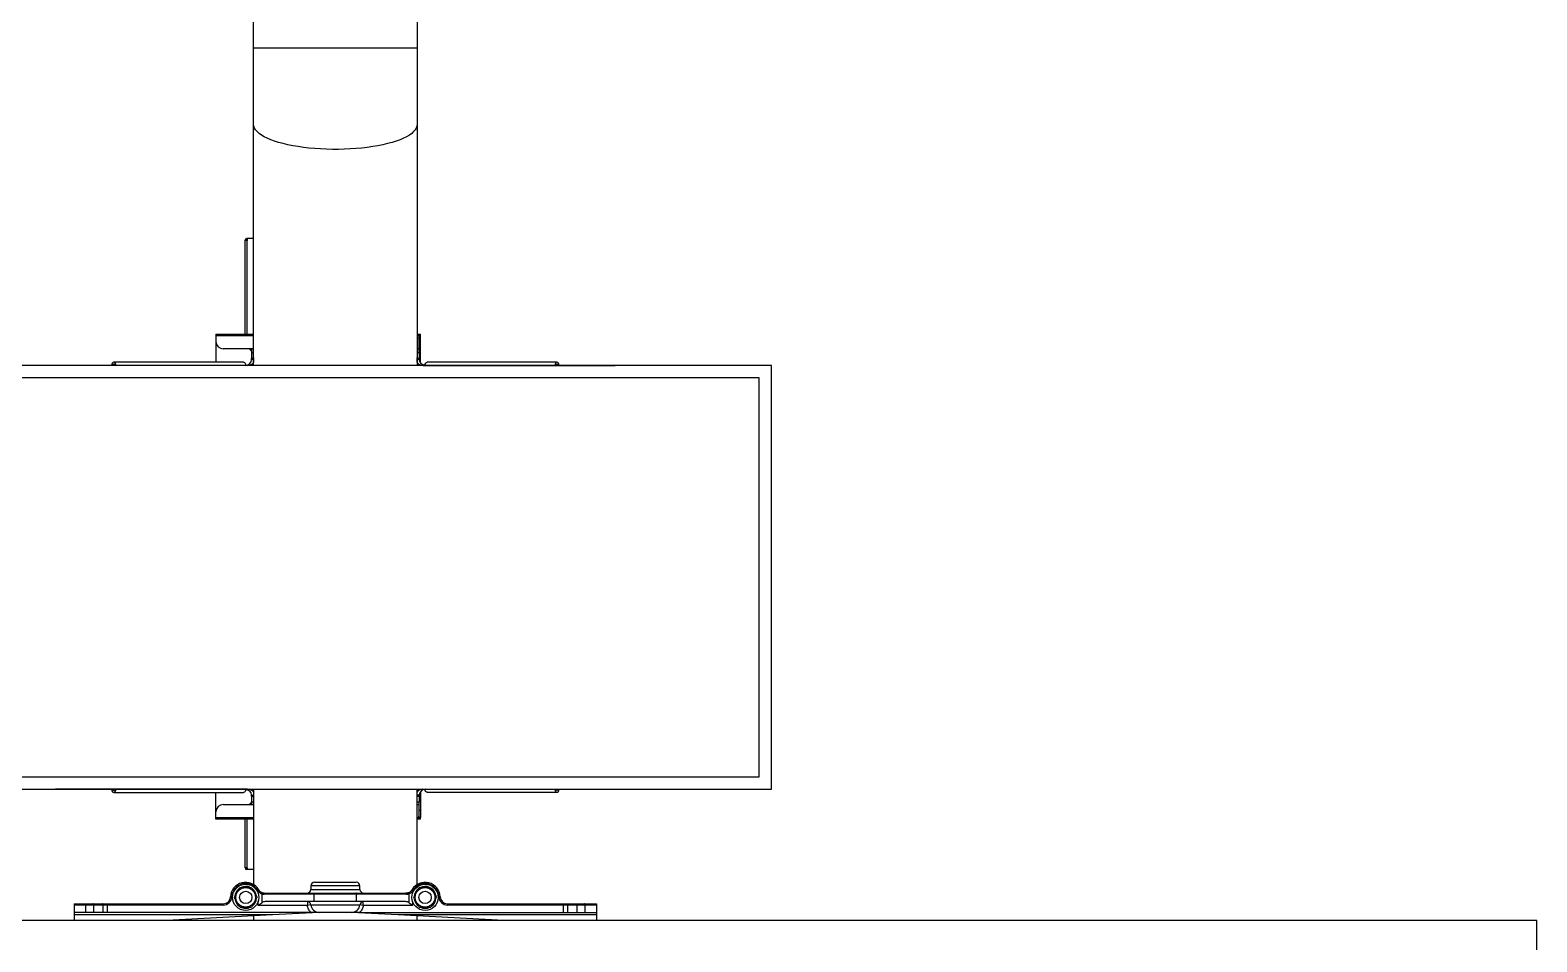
# Model space of a CAD drawing. Header units: feet. Extents: x -21 to 5170, y -254 to 1413.
# Drawn here: x 724.8 to 781, y 34.9 to 68.9 of the extents above; entities that cross this region are included whole.
import ezdxf

# ---------------------------------------------------------------- set-up
doc = ezdxf.new("R2010")
doc.units = ezdxf.units.FT
doc.header["$MEASUREMENT"] = 0
doc.layers.add('E-ARRY-TABL', color=9, linetype='Continuous')

msp = doc.modelspace()

# ---------------------------------------------------------------- linework, layer by layer
at = {"layer": 'E-ARRY-TABL'}
for p, q in [((733.16231, 56.42221), (733.16231, 70.83673)), ((739.25065, 70.83673), (739.25065, 56.42221)), ((739.25065, 68.25033), (733.16231, 68.25033)), ((732.84324, 57.59173), (732.84324, 61.09045)), ((732.89905, 61.09045), (732.84324, 61.09045)), ((732.91648, 61.0845), (732.84324, 61.0845)), ((732.89905, 61.09045), (732.89905, 61.0845)), ((732.90487, 61.09627), (732.90487, 61.15208)), ((733.16231, 61.15208), (732.90487, 61.15208)), ((732.91648, 61.09627), (732.90487, 61.09627)), ((732.90487, 61.0845), (732.90487, 57.59173)), ((732.91648, 61.15208), (732.91648, 61.0845)), ((731.75354, 57.59173), (733.16231, 57.59173)), ((731.75354, 57.59173), (731.75354, 56.54272)), ((733.16231, 57.5301), (731.75354, 57.5301)), ((739.25065, 57.59173), (739.37951, 57.59173)), ((739.31313, 57.5301), (739.25065, 57.5301)), ((739.31313, 57.59173), (739.31313, 57.0424)), ((739.37951, 57.53592), (739.31313, 57.53592)), ((739.31313, 57.52443), (739.37951, 57.52443)), ((739.31313, 57.41101), (739.3237, 57.41101)), ((739.31789, 57.52443), (739.31789, 57.44123)), ((739.3237, 56.9087), (739.3237, 57.52443)), ((739.37951, 57.53592), (739.37951, 57.59173)), ((739.37951, 56.51946), (739.37951, 57.52443)), ((733.16231, 57.0424), (732.0282, 57.0424)), ((733.03122, 57.03917), (733.00964, 57.03917)), ((733.08906, 56.71973), (733.08906, 57.0424)), ((733.08906, 56.9087), (733.16231, 56.9087)), ((733.16231, 56.71973), (733.16223, 56.67981)), ((739.31313, 57.0424), (739.25065, 57.0424)), ((739.25065, 56.9087), (739.32389, 56.9087)), ((739.25073, 56.67981), (739.25065, 56.71973)), ((739.37951, 57.24977), (739.3237, 57.24977)), ((739.32389, 56.9087), (739.32389, 56.71973)), ((752.45731, 56.42221), (719.95564, 56.42221)), ((725.78077, 56.4237), (725.75465, 56.42221)), ((732.92929, 56.4237), (725.78077, 56.4237)), ((732.78591, 56.54272), (727.94969, 56.54272)), ((727.97538, 56.4237), (727.97538, 56.42221)), ((728.0262, 56.4237), (728.0262, 56.42221)), ((733.08789, 56.65259), (733.08789, 56.67981)), ((733.16223, 56.67981), (733.08789, 56.67981)), ((733.08789, 56.65259), (733.16223, 56.65259)), ((733.13407, 56.42221), (733.13407, 56.50139)), ((733.16223, 56.65259), (733.16223, 56.67981)), ((739.25073, 56.67981), (739.25073, 56.65692)), ((739.32507, 56.67981), (739.25073, 56.67981)), ((739.25073, 56.65692), (739.32507, 56.65692)), ((739.27889, 56.50572), (739.27889, 56.42221)), ((739.32507, 56.67981), (739.32507, 56.65692)), ((739.48367, 56.42804), (746.63219, 56.42804)), ((744.46326, 56.54706), (739.62704, 56.54706)), ((744.38676, 56.42221), (744.38676, 56.42804)), ((744.43757, 56.42221), (744.43757, 56.42804)), ((752.45731, 40.62914), (752.45731, 56.42221)), ((751.99954, 55.96444), (720.41341, 55.96444)), ((751.99954, 41.08691), (751.99954, 55.96444)), ((720.41341, 41.08691), (751.99954, 41.08691)), ((719.95564, 40.62914), (752.45731, 40.62914)), ((725.75465, 40.62914), (725.78077, 40.62765)), ((732.92929, 40.62765), (725.78077, 40.62765)), ((727.94969, 40.50863), (732.78591, 40.50863)), ((727.97538, 40.62914), (727.97538, 40.62765)), ((728.0262, 40.62914), (728.0262, 40.62765)), ((731.75354, 39.50981), (731.75354, 40.50863)), ((733.13407, 40.54996), (733.13407, 40.62914)), ((733.16231, 40.62914), (733.16231, 37.07321)), ((739.25065, 37.07321), (739.25065, 40.62914)), ((739.27889, 40.62914), (739.27889, 40.5543)), ((739.37951, 40.54055), (739.37951, 39.5771)), ((739.62704, 40.51296), (744.46326, 40.51296)), ((732.0282, 40.05913), (733.16231, 40.05913)), ((733.04897, 40.06236), (733.0101, 40.06236)), ((733.03962, 40.09583), (733.02776, 40.09583)), ((733.16223, 40.39876), (733.08789, 40.39876)), ((733.08789, 40.37587), (733.08789, 40.39876)), ((733.08789, 40.37587), (733.16223, 40.37587)), ((733.08906, 40.05913), (733.08906, 40.33596)), ((733.16231, 40.14699), (733.08906, 40.14699)), ((733.16223, 40.37587), (733.16223, 40.39876)), ((733.16223, 40.37587), (733.16231, 40.33596)), ((739.25065, 40.33596), (739.25073, 40.37587)), ((739.32389, 40.14699), (739.25065, 40.14699)), ((739.25065, 40.05913), (739.31313, 40.05913)), ((739.32507, 40.4031), (739.25073, 40.4031)), ((739.25073, 40.4031), (739.25073, 40.37587)), ((739.25073, 40.37587), (739.32507, 40.37587)), ((739.31313, 40.05913), (739.31313, 39.50981)), ((739.3237, 39.5771), (739.3237, 40.14699)), ((739.32389, 40.33596), (739.32389, 40.14699)), ((739.32507, 40.4031), (739.32507, 40.37587)), ((731.75354, 39.57143), (733.16231, 39.57143)), ((733.16231, 39.50981), (731.75354, 39.50981)), ((732.84324, 37.69288), (732.84324, 39.50981)), ((732.90487, 39.50981), (732.90487, 37.69883)), ((739.25065, 39.57143), (739.31313, 39.57143)), ((739.37951, 39.50981), (739.25065, 39.50981)), ((739.31313, 39.64468), (739.3237, 39.64468)), ((739.37951, 39.5771), (739.31313, 39.5771)), ((739.31313, 39.56562), (739.37951, 39.56562)), ((739.31789, 39.61445), (739.31789, 39.5771)), ((739.3237, 39.85176), (739.37951, 39.85176)), ((739.37951, 39.50981), (739.37951, 39.56562)), ((732.84324, 37.69883), (732.91648, 37.69883)), ((732.89905, 37.69288), (732.84324, 37.69288)), ((732.89905, 37.69883), (732.89905, 37.69288)), ((732.90487, 37.68707), (732.90487, 37.63126)), ((732.91648, 37.68707), (732.90487, 37.68707)), ((733.16231, 37.63126), (732.90487, 37.63126)), ((732.91648, 37.69883), (732.91648, 37.63126)), ((735.42827, 37.15867), (736.98469, 37.15867)), ((732.3502, 36.61906), (732.30446, 36.62094)), ((732.53118, 36.77261), (732.53174, 36.79954)), ((732.53174, 36.79954), (732.5686, 36.81981)), ((732.82965, 36.96335), (732.87288, 36.98712)), ((732.87288, 36.98712), (732.90886, 36.96533)), ((733.18285, 36.79942), (733.20589, 36.78547)), ((733.20589, 36.78547), (733.20501, 36.74342)), ((733.30447, 36.86597), (733.34356, 36.8898)), ((733.32954, 36.8305), (733.36505, 36.8594)), ((733.32954, 36.75246), (733.32954, 36.8305)), ((733.46148, 36.7253), (733.46148, 36.39905)), ((738.86127, 36.71234), (733.55169, 36.71234)), ((733.57807, 36.75812), (738.83488, 36.75812)), ((735.29094, 37.02133), (735.29094, 36.89545)), ((737.12202, 37.02133), (735.29094, 37.02133)), ((735.29094, 36.89545), (737.12202, 36.89545)), ((735.41488, 36.43768), (735.41488, 36.71234)), ((736.99807, 36.43768), (736.99807, 36.71234)), ((737.12202, 36.89545), (737.12202, 37.02133)), ((738.95148, 36.39905), (738.95148, 36.7253)), ((739.08341, 36.8305), (739.04791, 36.8594)), ((739.10848, 36.86597), (739.0694, 36.8898)), ((739.08341, 36.8305), (739.08341, 36.75246)), ((740.06275, 36.61906), (740.10849, 36.62094)), ((726.47886, 36.35757), (732.03003, 36.35757)), ((726.47886, 36.35757), (726.47886, 35.73958)), ((732.03003, 36.31179), (726.47886, 36.31179)), ((735.29484, 36.03713), (726.47886, 36.03713)), ((733.86083, 35.94557), (726.47886, 35.94557)), ((726.90809, 36.03713), (726.90809, 36.31179)), ((727.19406, 36.31179), (727.19406, 36.03713)), ((727.56059, 36.03713), (727.56059, 36.31179)), ((727.70358, 36.35757), (727.70358, 36.03713)), ((733.86083, 35.94557), (729.93018, 35.73958)), ((732.03003, 36.31179), (732.03003, 36.35757)), ((732.52362, 36.41032), (732.5245, 36.45238)), ((732.54666, 36.39637), (732.52362, 36.41032)), ((732.85663, 36.20868), (732.82065, 36.23046)), ((732.89986, 36.23244), (732.85663, 36.20868)), ((733.19777, 36.39625), (733.16231, 36.37675)), ((733.19833, 36.42318), (733.19777, 36.39625)), ((733.32954, 36.30035), (733.32954, 36.44334)), ((735.16587, 36.30035), (733.32954, 36.30035)), ((738.81612, 36.43768), (733.59684, 36.43768)), ((735.6018, 36.03681), (733.86083, 35.94557)), ((735.16587, 36.43713), (735.16587, 36.30035)), ((735.29003, 36.31617), (735.16587, 36.30035)), ((735.28986, 36.31751), (737.12309, 36.31751)), ((736.80517, 36.03713), (735.60779, 36.03713)), ((738.55212, 35.94557), (736.81115, 36.03681)), ((737.11811, 36.03713), (745.93409, 36.03713)), ((737.24709, 36.30035), (737.12292, 36.31617)), ((737.24709, 36.30035), (737.24709, 36.43713)), ((739.08341, 36.30035), (737.24709, 36.30035)), ((745.93409, 35.94557), (738.55212, 35.94557)), ((742.48277, 35.73958), (738.55212, 35.94557)), ((739.08341, 36.44334), (739.08341, 36.30035)), ((740.38292, 36.31179), (740.38292, 36.35757)), ((740.38292, 36.35757), (745.93409, 36.35757)), ((745.93409, 36.31179), (740.38292, 36.31179)), ((744.70938, 36.03713), (744.70938, 36.35757)), ((744.85236, 36.31179), (744.85236, 36.03713)), ((745.2189, 36.03713), (745.2189, 36.31179)), ((745.50486, 36.31179), (745.50486, 36.03713)), ((745.93409, 36.35757), (745.93409, 35.73958)), ((780.97639, 35.73958), (691.43656, 35.73958)), ((733.16231, 35.90897), (733.16231, 35.73958)), ((739.25065, 35.73958), (739.25065, 35.90897)), ((780.97639, -9.67121), (780.97639, 35.73958))]:
    msp.add_line(p, q, dxfattribs=at)
for points in [[(739.25065, 65.40763), (739.24253, 65.33973), (739.21821, 65.27218), (739.17782, 65.20536), (739.12158, 65.13961), (739.04978, 65.0753), (738.96282, 65.01276), (738.86114, 64.95232), (738.74531, 64.89432), (738.61593, 64.83905), (738.47369, 64.78682), (738.31936, 64.7379), (738.15375, 64.69255), (737.97775, 64.65102), (737.79231, 64.61353), (737.5984, 64.58027), (737.39707, 64.55143), (737.18938, 64.52715), (736.97645, 64.50757), (736.75941, 64.4928), (736.53942, 64.4829), (736.31766, 64.47794), (736.0953, 64.47794), (735.87353, 64.4829), (735.65354, 64.4928), (735.4365, 64.50757), (735.22357, 64.52715), (735.01589, 64.55143), (734.81455, 64.58027), (734.62065, 64.61353), (734.4352, 64.65102), (734.2592, 64.69255), (734.0936, 64.7379), (733.93926, 64.78682), (733.79703, 64.83905), (733.66765, 64.89432), (733.55181, 64.95232), (733.45014, 65.01276), (733.36317, 65.0753), (733.29138, 65.13961), (733.23514, 65.20536), (733.19475, 65.27218), (733.17043, 65.33973), (733.16231, 65.40763)], [(733.02738, 57.0057), (733.06121, 56.98455), (733.08906, 56.96961)], [(733.08906, 56.99547), (733.07061, 57.00558), (733.03829, 57.02578)], [(728.0262, 56.4237), (728.02038, 56.46925), (728.00379, 56.50786), (727.97897, 56.53366), (727.94969, 56.54272), (727.92042, 56.53366), (727.8956, 56.50786), (727.87901, 56.46925), (727.87319, 56.4237), (727.8732, 56.42221)], [(727.97912, 56.4237), (727.97636, 56.44305), (727.96861, 56.45877), (727.95731, 56.46792), (727.94458, 56.46879), (727.93282, 56.4612), (727.92421, 56.44659), (727.92038, 56.42769), (727.92027, 56.4237)], [(732.78591, 56.54272), (732.81519, 56.53366), (732.84001, 56.50786), (732.8566, 56.46925), (732.86242, 56.4237)], [(739.55054, 56.42804), (739.55636, 56.47359), (739.57294, 56.5122), (739.59776, 56.538), (739.62704, 56.54706)], [(744.53976, 56.42804), (744.53394, 56.47359), (744.51736, 56.5122), (744.49254, 56.538), (744.46326, 56.54706), (744.43398, 56.538), (744.40916, 56.5122), (744.39258, 56.47359), (744.38676, 56.42804)], [(744.49268, 56.42804), (744.49257, 56.43203), (744.48874, 56.45093), (744.48014, 56.46554), (744.46837, 56.47312), (744.45564, 56.47226), (744.44435, 56.46311), (744.43659, 56.44738), (744.43384, 56.42804)], [(746.68351, 56.42221), (746.67684, 56.42364), (746.63219, 56.42804)], [(727.8732, 40.62914), (727.87319, 40.62765), (727.87901, 40.5821), (727.8956, 40.54349), (727.92042, 40.51769), (727.94969, 40.50863), (727.97897, 40.51769), (728.00379, 40.54349), (728.02038, 40.5821), (728.0262, 40.62765)], [(727.92027, 40.62765), (727.92038, 40.62366), (727.92421, 40.60476), (727.93282, 40.59015), (727.94458, 40.58257), (727.95731, 40.58343), (727.96861, 40.59258), (727.97636, 40.6083), (727.97912, 40.62765)], [(732.86242, 40.62765), (732.8566, 40.5821), (732.84001, 40.54349), (732.81519, 40.51769), (732.78591, 40.50863)], [(739.62704, 40.51296), (739.59776, 40.52202), (739.57294, 40.54782), (739.55636, 40.58643), (739.55056, 40.62914)], [(744.38678, 40.62914), (744.39258, 40.58643), (744.40916, 40.54782), (744.43398, 40.52202), (744.46326, 40.51296), (744.49254, 40.52202), (744.51736, 40.54782), (744.53394, 40.58643), (744.53974, 40.62914)], [(744.43389, 40.62914), (744.43659, 40.61263), (744.44435, 40.59691), (744.45564, 40.58776), (744.46837, 40.5869), (744.48014, 40.59448), (744.48874, 40.60909), (744.49257, 40.62799), (744.49263, 40.62914)], [(733.02776, 40.09583), (733.06152, 40.11699), (733.08906, 40.13179)], [(733.08906, 40.12567), (733.07339, 40.11699), (733.03962, 40.09583)], [(733.05603, 40.07575), (733.08828, 40.09596), (733.08906, 40.09641)], [(733.46148, 36.7253), (733.46397, 36.73487), (733.46758, 36.744), (733.47214, 36.75225), (733.47743, 36.75923), (733.48322, 36.76464), (733.48922, 36.7682), (733.49515, 36.76975), (733.50075, 36.76922)], [(733.55169, 36.71234), (733.55219, 36.72127), (733.5537, 36.72986), (733.55613, 36.73777), (733.55941, 36.74471), (733.56341, 36.7504), (733.56798, 36.75463), (733.57293, 36.75724), (733.57807, 36.75812)], [(735.41488, 36.71234), (735.41539, 36.72127), (735.41689, 36.72986), (735.41933, 36.73777), (735.42261, 36.74471), (735.42661, 36.7504), (735.43117, 36.75463), (735.43612, 36.75724), (735.44127, 36.75812)], [(736.99807, 36.71234), (736.99757, 36.72127), (736.99606, 36.72986), (736.99363, 36.73777), (736.99034, 36.74471), (736.98635, 36.7504), (736.98178, 36.75463), (736.97683, 36.75724), (736.97169, 36.75812)], [(738.86127, 36.71234), (738.86076, 36.72127), (738.85926, 36.72986), (738.85682, 36.73777), (738.85354, 36.74471), (738.84954, 36.7504), (738.84498, 36.75463), (738.84003, 36.75724), (738.83488, 36.75812)], [(738.95148, 36.7253), (738.94898, 36.73487), (738.94537, 36.744), (738.94081, 36.75225), (738.93552, 36.75923), (738.92974, 36.76464), (738.92374, 36.7682), (738.9178, 36.76975), (738.9122, 36.76922)], [(726.90809, 36.31179), (726.90864, 36.32072), (726.91027, 36.32931), (726.91291, 36.33722), (726.91647, 36.34416), (726.9208, 36.34985), (726.92575, 36.35408), (726.93111, 36.35669), (726.93669, 36.35757)], [(727.19406, 36.31179), (727.19351, 36.32072), (727.19188, 36.32931), (727.18924, 36.33722), (727.18568, 36.34416), (727.18135, 36.34985), (727.17641, 36.35408), (727.17104, 36.35669), (727.16546, 36.35757)], [(727.56059, 36.31179), (727.56004, 36.32072), (727.55842, 36.32931), (727.55577, 36.33722), (727.55222, 36.34416), (727.54788, 36.34985), (727.54294, 36.35408), (727.53758, 36.35669), (727.532, 36.35757)], [(744.85236, 36.31179), (744.85291, 36.32072), (744.85454, 36.32931), (744.85718, 36.33722), (744.86074, 36.34416), (744.86507, 36.34985), (744.87001, 36.35408), (744.87538, 36.35669), (744.88096, 36.35757)], [(745.2189, 36.31179), (745.21944, 36.32072), (745.22107, 36.32931), (745.22371, 36.33722), (745.22727, 36.34416), (745.2316, 36.34985), (745.23655, 36.35408), (745.24191, 36.35669), (745.24749, 36.35757)], [(745.50486, 36.31179), (745.50431, 36.32072), (745.50268, 36.32931), (745.50004, 36.33722), (745.49649, 36.34416), (745.49215, 36.34985), (745.48721, 36.35408), (745.48184, 36.35669), (745.47627, 36.35757)]]:
    msp.add_lwpolyline(points, dxfattribs=at)
for centre, radius in [((732.86476, 36.5979), 0.48981), ((739.5482, 36.5979), 0.48981), ((732.86476, 36.5979), 0.36622), ((732.86476, 36.5979), 0.22889), ((739.5482, 36.5979), 0.36622), ((739.5482, 36.5979), 0.22889)]:
    msp.add_circle(centre, radius, dxfattribs=at)
for centre, radius, start, end in [((732.90487, 61.09045), 0.06163, 90, 180), ((732.90487, 61.09045), 0.00581, 90, 180), ((732.0282, 57.31706), 0.27466, 180, 270), ((739.24483, 57.41101), 0.07906, 3.996724, 30.239719), ((733.05011, 57.03914), 0.04043, 179.950087, 235.785219), ((733.08171, 56.98917), 0.05679, 139.859089, 163.077736), ((733.04739, 57.03916), 0.01617, 179.950087, 235.785219), ((732.0282, 39.78447), 0.27466, 90, 180), ((733.05055, 40.06241), 0.04045, 124.290575, 180.067365), ((733.06241, 40.06241), 0.04045, 124.290575, 180.067365), ((732.98883, 40.03759), 0.07728, 29.593661, 48.911773), ((733.06515, 40.06238), 0.01618, 124.290575, 180.067365), ((739.24483, 39.64468), 0.07906, 329.760281, 356.003276), ((732.90487, 37.69288), 0.06163, 180, 270), ((732.90487, 37.69288), 0.00581, 180, 270), ((732.86476, 36.5979), 0.56077, 31.369014, 177.644716), ((732.86476, 36.5979), 0.51499, 31.369014, 177.644716), ((735.42827, 37.02133), 0.13733, 90, 180), ((736.98469, 37.02133), 0.13733, 0, 90), ((739.5482, 36.5979), 0.56077, 2.355284, 148.630986), ((739.5482, 36.5979), 0.51499, 2.355284, 148.630986), ((732.03003, 36.63223), 0.27466, 270, 357.644716), ((732.03003, 36.63223), 0.32044, 270, 357.644716), ((732.86476, 36.5979), 0.40742, 126.873802, 175.398536), ((732.86476, 36.5979), 0.40742, 186.859065, 237.228465), ((732.86476, 36.5979), 0.40742, 67.037025, 115.183735), ((732.86476, 36.5979), 0.40742, 7.270713, 56.534218), ((732.86476, 36.5979), 0.40742, 305.759951, 355.767492), ((733.57807, 37.03278), 0.32044, 211.369014, 219.141593), ((733.57807, 37.03278), 0.27466, 211.369014, 219.141593), ((733.55169, 37.03278), 0.32044, 253.649128, 270), ((733.57807, 37.03278), 0.27466, 253.649128, 270), ((735.15361, 36.89545), 0.13733, 270, 0), ((737.25935, 36.89545), 0.13733, 180, 270), ((738.83488, 37.03278), 0.27466, 270, 286.350872), ((738.86127, 37.03278), 0.32044, 270, 286.350872), ((738.83488, 37.03278), 0.27466, 320.858407, 328.630986), ((738.83488, 37.03278), 0.32044, 320.858407, 328.630986), ((739.5482, 36.5979), 0.40742, 126.751667, 177.140017), ((739.5482, 36.5979), 0.40742, 187.735028, 234.785923), ((739.5482, 36.5979), 0.40742, 65.790085, 115.27441), ((739.5482, 36.5979), 0.40742, 7.616429, 54.814168), ((739.5482, 36.5979), 0.40742, 307.15194, 356.189725), ((740.38292, 36.63223), 0.32044, 182.355284, 270), ((740.38292, 36.63223), 0.27466, 182.355284, 270), ((732.86476, 36.5979), 0.40742, 247.910962, 294.973715), ((735.15361, 36.30035), 0.13733, 7.180756, 90), ((735.60779, 36.35757), 0.32044, 187.180756, 270), ((736.80517, 36.35757), 0.32044, 270, 352.819244), ((737.25935, 36.30035), 0.13733, 90, 172.819244), ((739.5482, 36.5979), 0.40742, 245.356882, 295.655907)]:
    msp.add_arc(centre, radius, start, end, dxfattribs=at)
for centre, major_axis, ratio, start_param, end_param in [((732.81534, 56.65259), (0.27277, 0), 0.83909963, 4.88573543, 6.19223872), ((732.92929, 56.65259), (0.27277, 0), 0.83909963, 4.71238898, 5.56155993), ((739.48367, 56.65692), (0.27277, 0), 0.83909963, 3.86321803, 4.71238898), ((739.59762, 56.65692), (0.27277, 0), 0.83909963, 3.23253924, 4.53904254), ((732.81534, 40.39876), (0.27277, 0), 0.83909963, 0.09094659, 1.39744988), ((732.92929, 40.39876), (0.27277, 0), 0.83909963, 0.72162538, 1.57079633), ((739.48367, 40.4031), (0.27277, 0), 0.83909963, 1.72846286, 2.41996728), ((739.59762, 40.4031), (0.27277, 0), 0.83909963, 1.72846286, 3.05064606), ((733.59684, 36.30035), (0.19469, 0), 0.70538976, 1.57079633, 2.33958128), ((738.81612, 36.30035), (0.19469, 0), 0.70538976, 0.80201137, 1.57079633)]:
    msp.add_ellipse(centre, major_axis=major_axis, ratio=ratio, start_param=start_param, end_param=end_param, dxfattribs=at)
for points, knots in [([(733.08789, 56.67981), (733.08795, 56.68369), (733.08816, 56.69707), (733.08869, 56.71032), (733.08906, 56.71973)], [0, 0, 0, 0, 0.28994844, 1, 1, 1, 1]), ([(739.32389, 56.71973), (739.32397, 56.7159), (739.32426, 56.7027), (739.32473, 56.68931), (739.32507, 56.67981)], [0, 0, 0, 0, 0.28998206, 1, 1, 1, 1]), ([(733.08699, 56.6318), (733.08729, 56.63566), (733.08783, 56.64257), (733.08787, 56.64952), (733.08789, 56.65259)], [0, 0, 0, 0, 0.55863002, 1, 1, 1, 1]), ([(733.16223, 56.65259), (733.16234, 56.62692), (733.16253, 56.58469), (733.15599, 56.53617), (733.14451, 56.51216), (733.13585, 56.50323), (733.13407, 56.50139)], [0, 0, 0, 0, 0.45093213, 0.74163589, 0.9467761, 1, 1, 1, 1]), ([(739.27889, 56.50572), (739.27294, 56.51333), (739.25857, 56.5317), (739.25127, 56.57803), (739.25076, 56.62272), (739.25073, 56.6518), (739.25073, 56.65692)], [0, 0, 0, 0, 0.20133134, 0.48619097, 0.90951622, 1, 1, 1, 1]), ([(739.32507, 56.65692), (739.32509, 56.65304), (739.32514, 56.64609), (739.32571, 56.63919), (739.32597, 56.63614)], [0, 0, 0, 0, 0.55821667, 1, 1, 1, 1]), ([(733.13407, 40.54996), (733.14002, 40.54236), (733.15439, 40.52399), (733.16168, 40.47766), (733.16219, 40.43296), (733.16222, 40.40388), (733.16223, 40.39876)], [0, 0, 0, 0, 0.20133134, 0.48619097, 0.90951622, 1, 1, 1, 1]), ([(739.25073, 40.4031), (739.25061, 40.42877), (739.25042, 40.47099), (739.25697, 40.51952), (739.26845, 40.54353), (739.2771, 40.55246), (739.27889, 40.5543)], [0, 0, 0, 0, 0.45093213, 0.74163589, 0.9467761, 1, 1, 1, 1]), ([(739.32597, 40.42388), (739.32566, 40.42002), (739.32512, 40.41311), (739.32508, 40.40616), (739.32507, 40.4031)], [0, 0, 0, 0, 0.55863002, 1, 1, 1, 1]), ([(733.08789, 40.39876), (733.08786, 40.40264), (733.08782, 40.40959), (733.08724, 40.4165), (733.08699, 40.41955)], [0, 0, 0, 0, 0.55821667, 1, 1, 1, 1]), ([(733.08906, 40.33596), (733.08898, 40.33978), (733.08869, 40.35299), (733.08822, 40.36637), (733.08789, 40.37587)], [0, 0, 0, 0, 0.28998206, 1, 1, 1, 1]), ([(739.32507, 40.37587), (739.32501, 40.37199), (739.3248, 40.35861), (739.32427, 40.34536), (739.32389, 40.33596)], [0, 0, 0, 0, 0.28994844, 1, 1, 1, 1]), ([(732.44202, 36.58733), (732.45844, 36.61749), (732.49158, 36.67836), (732.52584, 36.74128), (732.54313, 36.77302)], [0, 0, 0, 0, 0.49545796, 1, 1, 1, 1]), ([(732.55228, 36.40692), (732.54966, 36.4112), (732.52987, 36.44358), (732.49256, 36.50464), (732.45897, 36.5596), (732.44202, 36.58733)], [0, 0, 0, 0, 0.07008577, 0.53078223, 1, 1, 1, 1]), ([(732.54313, 36.77302), (732.54552, 36.77743), (732.56367, 36.81076), (732.59789, 36.8736), (732.6287, 36.93017), (732.64424, 36.95872)], [0, 0, 0, 0, 0.07008577, 0.53078223, 1, 1, 1, 1]), ([(732.64424, 36.95872), (732.66198, 36.95916), (732.73088, 36.96088), (732.80246, 36.96267), (732.85561, 36.964)], [0, 0, 0, 0, 0.25755135, 1, 1, 1, 1]), ([(732.85561, 36.964), (732.87483, 36.96448), (732.94637, 36.96627), (733.01603, 36.96801), (733.06698, 36.96928)], [0, 0, 0, 0, 0.26863361, 1, 1, 1, 1]), ([(733.06698, 36.96928), (733.08488, 36.93998), (733.12102, 36.88084), (733.15838, 36.81971), (733.17723, 36.78887)], [0, 0, 0, 0, 0.49545796, 1, 1, 1, 1]), ([(733.17723, 36.78887), (733.17985, 36.78459), (733.19964, 36.75221), (733.23696, 36.69115), (733.27054, 36.63619), (733.28749, 36.60846)], [0, 0, 0, 0, 0.07008577, 0.53078223, 1, 1, 1, 1]), ([(733.28749, 36.60846), (733.27107, 36.5783), (733.23793, 36.51744), (733.20367, 36.45451), (733.18638, 36.42277)], [0, 0, 0, 0, 0.49545796, 1, 1, 1, 1]), ([(733.46148, 36.7253), (733.44765, 36.73103), (733.41166, 36.74593), (733.36378, 36.78437), (733.33852, 36.81841), (733.32954, 36.8305)], [0, 0, 0, 0, 0.28704138, 0.74678474, 1, 1, 1, 1]), ([(733.36505, 36.8594), (733.37437, 36.84894), (733.39806, 36.82235), (733.43177, 36.79926), (733.46855, 36.78009), (733.48671, 36.77396), (733.50075, 36.76922)], [0, 0, 0, 0, 0.23846855, 0.60642084, 0.69554891, 1, 1, 1, 1]), ([(738.9122, 36.76922), (738.9306, 36.77578), (738.96689, 36.78871), (739.01565, 36.82306), (739.03921, 36.8496), (739.04791, 36.8594)], [0, 0, 0, 0, 0.39345855, 0.77601165, 1, 1, 1, 1]), ([(739.08341, 36.8305), (739.07501, 36.81914), (739.05287, 36.78917), (739.00675, 36.74924), (738.96965, 36.73317), (738.95148, 36.7253)], [0, 0, 0, 0, 0.23768431, 0.62655478, 1, 1, 1, 1]), ([(739.12543, 36.58863), (739.14194, 36.61874), (739.17527, 36.6795), (739.20973, 36.74232), (739.22711, 36.77401)], [0, 0, 0, 0, 0.49545796, 1, 1, 1, 1]), ([(739.23514, 36.40788), (739.23253, 36.41217), (739.21284, 36.44461), (739.17571, 36.50578), (739.14229, 36.56085), (739.12543, 36.58863)], [0, 0, 0, 0, 0.07008577, 0.53078223, 1, 1, 1, 1]), ([(739.22711, 36.77401), (739.22952, 36.7784), (739.24777, 36.81168), (739.28218, 36.87442), (739.31316, 36.9309), (739.32879, 36.95939)], [0, 0, 0, 0, 0.07008577, 0.53078223, 1, 1, 1, 1]), ([(739.32879, 36.95939), (739.34653, 36.95978), (739.41544, 36.96129), (739.48702, 36.96286), (739.54017, 36.96402)], [0, 0, 0, 0, 0.25755135, 1, 1, 1, 1]), ([(739.54017, 36.96402), (739.55939, 36.96445), (739.63094, 36.96601), (739.70061, 36.96754), (739.75156, 36.96866)], [0, 0, 0, 0, 0.26863361, 1, 1, 1, 1]), ([(739.75156, 36.96866), (739.76937, 36.9393), (739.80533, 36.88006), (739.84251, 36.81881), (739.86126, 36.78791)], [0, 0, 0, 0, 0.49545796, 1, 1, 1, 1]), ([(739.86126, 36.78791), (739.86386, 36.78363), (739.88355, 36.75118), (739.92068, 36.69001), (739.9541, 36.63495), (739.97097, 36.60716)], [0, 0, 0, 0, 0.07008577, 0.53078223, 1, 1, 1, 1]), ([(739.97097, 36.60716), (739.95445, 36.57706), (739.92112, 36.51629), (739.88667, 36.45348), (739.86929, 36.42178)], [0, 0, 0, 0, 0.49545796, 1, 1, 1, 1]), ([(732.66253, 36.22651), (732.64463, 36.25581), (732.60849, 36.31495), (732.57113, 36.37608), (732.55228, 36.40692)], [0, 0, 0, 0, 0.49545796, 1, 1, 1, 1]), ([(732.66253, 36.22651), (732.68028, 36.22696), (732.74918, 36.22868), (732.82076, 36.23047), (732.8739, 36.23179)], [0, 0, 0, 0, 0.25755135, 1, 1, 1, 1]), ([(732.8739, 36.23179), (732.89312, 36.23228), (732.96467, 36.23406), (733.03433, 36.2358), (733.08527, 36.23708)], [0, 0, 0, 0, 0.26863361, 1, 1, 1, 1]), ([(733.18638, 36.42277), (733.18399, 36.41837), (733.16584, 36.38504), (733.13162, 36.32219), (733.10081, 36.26562), (733.08527, 36.23708)], [0, 0, 0, 0, 0.07008577, 0.53078223, 1, 1, 1, 1]), ([(733.32954, 36.30035), (733.32971, 36.30048), (733.34924, 36.3156), (733.39484, 36.3512), (733.43729, 36.38168), (733.46148, 36.39905)], [0, 0, 0, 0, 0.00377679, 0.43232372, 1, 1, 1, 1]), ([(735.29484, 36.03713), (735.26324, 36.07455), (735.1983, 36.15142), (735.17687, 36.24984), (735.16587, 36.30035)], [0, 0, 0, 0, 0.48680284, 1, 1, 1, 1]), ([(735.62962, 36.03713), (735.62939, 36.03713), (735.59282, 36.03713), (735.51983, 36.03713), (735.4096, 36.03713), (735.33062, 36.03713), (735.29484, 36.03713)], [0, 0, 0, 0, 0.00220506, 0.35290793, 0.70681788, 1, 1, 1, 1]), ([(735.61378, 36.03713), (735.6136, 36.03713), (735.6096, 36.03713), (735.60561, 36.03697), (735.6018, 36.03681)], [0, 0, 0, 0, 0.0456703, 1, 1, 1, 1]), ([(737.11811, 36.03713), (737.08233, 36.03713), (737.004, 36.03713), (736.89367, 36.03713), (736.82068, 36.03713), (736.78356, 36.03713), (736.78333, 36.03713)], [0, 0, 0, 0, 0.29317768, 0.6417939, 0.99779498, 1, 1, 1, 1]), ([(737.24709, 36.30035), (737.23609, 36.24984), (737.21465, 36.15142), (737.14972, 36.07455), (737.11811, 36.03713)], [0, 0, 0, 0, 0.51319716, 1, 1, 1, 1]), ([(738.95148, 36.39905), (738.97567, 36.38168), (739.01812, 36.3512), (739.06371, 36.3156), (739.08324, 36.30048), (739.08341, 36.30035)], [0, 0, 0, 0, 0.56767628, 0.99622321, 1, 1, 1, 1]), ([(739.34484, 36.22713), (739.32702, 36.25649), (739.29106, 36.31574), (739.25389, 36.37698), (739.23514, 36.40788)], [0, 0, 0, 0, 0.49545796, 1, 1, 1, 1]), ([(739.34484, 36.22713), (739.36259, 36.22752), (739.43149, 36.22903), (739.50308, 36.2306), (739.55622, 36.23177)], [0, 0, 0, 0, 0.25755135, 1, 1, 1, 1]), ([(739.55622, 36.23177), (739.57544, 36.23219), (739.64699, 36.23376), (739.71666, 36.23529), (739.76761, 36.2364)], [0, 0, 0, 0, 0.26863361, 1, 1, 1, 1]), ([(739.86929, 36.42178), (739.86688, 36.41739), (739.84863, 36.38411), (739.81421, 36.32137), (739.78324, 36.2649), (739.76761, 36.2364)], [0, 0, 0, 0, 0.07008577, 0.53078223, 1, 1, 1, 1])]:
    msp.add_open_spline(points, degree=3, knots=knots, dxfattribs=at)

doc.saveas('drawing.dxf')
